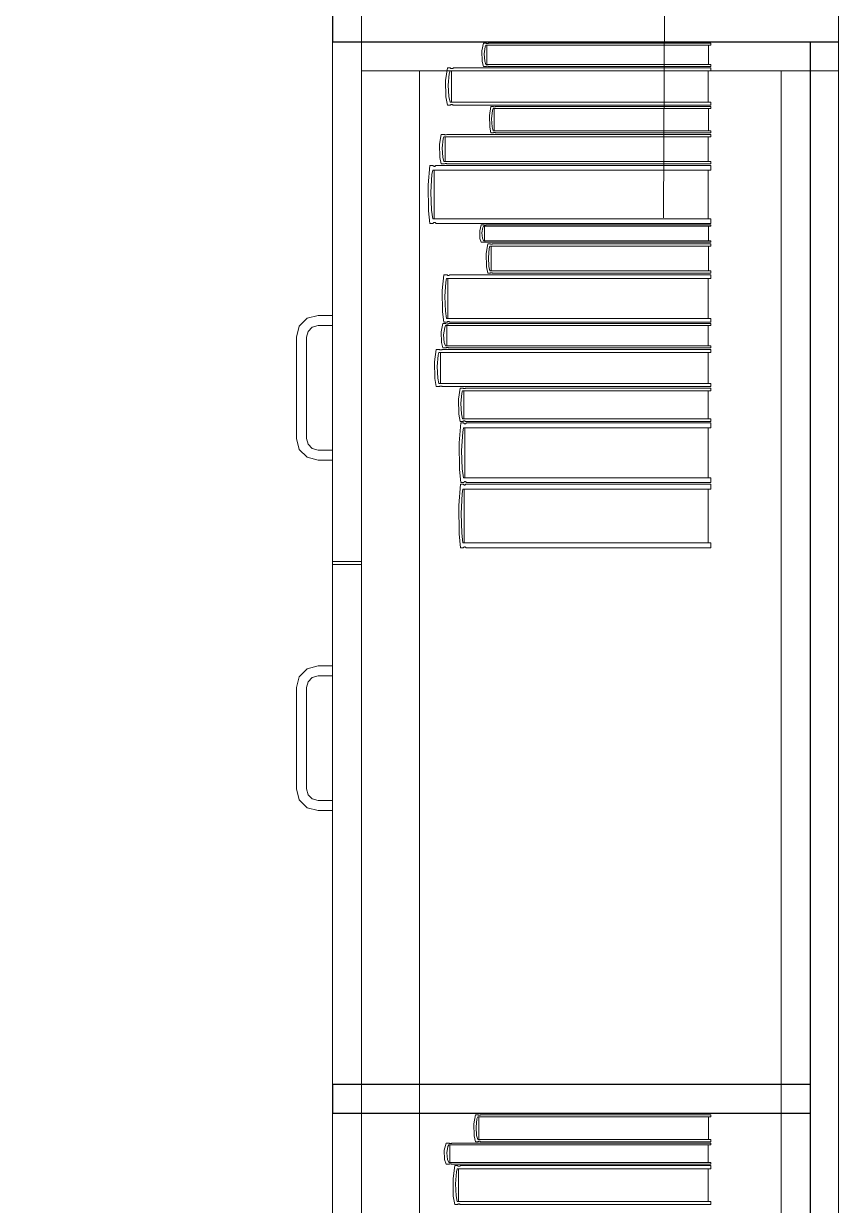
# Model space of a CAD drawing. Header units: inches. Extents: x -19 to 5698, y -728 to 92.
# Drawn here: x 211.557 to 212.123, y 12.138 to 12.954 of the extents above; entities that cross this region are included whole.
import ezdxf

# ---------------------------------------------------------------- set-up
doc = ezdxf.new("R2010")
doc.units = ezdxf.units.IN
doc.header["$MEASUREMENT"] = 0
doc.set_wipeout_variables(frame=1)
for name, pattern in [('HIDDEN', [0.375, 0.25, -0.125]), ('RAYITAS', [0.375, 0.25, -0.125]), ('Wipeout_Contour', [1, 0, -1])]:
    doc.linetypes.add(name, pattern=pattern)
for name, color, linetype, lineweight in [('00 conduct tomacorr', 120, 'HIDDEN', 30), ('T-TECHO-E', 150, 'Continuous', 20), ('TOMACORRIENTE', 22, 'RAYITAS', 9)]:
    doc.layers.add(name, color=color, linetype=linetype, lineweight=lineweight)
for name, color, linetype in [('02 _ ARQ _ ZON _ Espacio.3D', 7, 'Continuous'), ('Acabado - Muros', 7, 'Continuous'), ('Interior - Mobiliario', 7, 'Continuous')]:
    doc.layers.add(name, color=color, linetype=linetype)

# ---------------------------------------------------------------- blocks, each defined once
blk = doc.blocks.new('a')
at = {"layer": 'TOMACORRIENTE', "ltscale": 0.05}
h = blk.add_hatch(color=4, dxfattribs=at)
edge = h.paths.add_edge_path()
edge.add_arc((0, 0.0752), 0.02106, 0, 360)
at = {"layer": 'TOMACORRIENTE', "color": 4}
for p, q in [((-0.14553, 0.09625), (-0.0515, 0.09625)), ((-0.09851, 0.09625), (-0.09851, -0.09657)), ((0, 0.09625), (0, -0.09625)), ((0.06232, -0.09625), (0.06232, 0.09625))]:
    blk.add_line(p, q, dxfattribs=at)
blk.add_circle((0, 0.0752), 0.02106, dxfattribs=at)
blk = doc.blocks.new('CABLE 3FACE')
at = {"layer": 'T-TECHO-E', "rotation": 59.94170052614085}
blk.add_blockref('a', (0, 0), dxfattribs=at)

msp = doc.modelspace()

# ---------------------------------------------------------------- linework, layer by layer
at = {"layer": '02 _ ARQ _ ZON _ Espacio.3D', "color": 254, "linetype": 'Continuous', "lineweight": 0, "flags": 128}
msp.add_lwpolyline([(208.57002, 16.1), (208.07002, 16.1), (208.07005, 17.35), (205.07003, 17.35), (205.07003, 6.44999), (207.52276, 6.45028), (207.52276, 7.7), (207.75276, 7.7), (208.07002, 7.7), (208.07002, 8.1), (208.57002, 8.1), (208.57002, 7.2), (207.66614, 7.2), (207.66614, 6.45), (212.11981, 6.45001), (212.11981, 7.7005), (212.11981, 17.34979), (208.97001, 17.34979), (208.97001, 16.90009), (208.57002, 16.9)], close=True, dxfattribs=at)
at = {"layer": 'Interior - Mobiliario', "color": 175, "linetype": 'Continuous', "lineweight": 13}
for p, q in [((211.7906, 11.48184), (211.7906, 12.94184)), ((211.7906, 12.94184), (212.1006, 12.94184)), ((211.87403, 12.92826), (211.87383, 12.93547)), ((212.1006, 12.94184), (212.1006, 11.48184)), ((211.87489, 12.92472), (211.87403, 12.92826)), ((211.87534, 12.93339), (211.87573, 12.92843)), ((211.87573, 12.92843), (211.87646, 12.92601)), ((211.7906, 12.92184), (211.8306, 12.92184)), ((211.8306, 12.92184), (212.0806, 12.92184)), ((211.84873, 12.91517), (211.84995, 12.92372)), ((211.84995, 12.92372), (211.85193, 12.92372)), ((211.85123, 12.91973), (211.85047, 12.91186)), ((211.85177, 12.92167), (211.85123, 12.91973)), ((212.03194, 12.92167), (211.85177, 12.92167)), ((211.85193, 12.92372), (211.85208, 12.92359)), ((211.85208, 12.92359), (211.85231, 12.92344)), ((211.85231, 12.92344), (211.85257, 12.92334)), ((211.85257, 12.92334), (211.85283, 12.9233)), ((211.85268, 12.90012), (211.85268, 12.92167)), ((211.85283, 12.9233), (211.8531, 12.9233)), ((211.8531, 12.9233), (211.85337, 12.92336)), ((211.85337, 12.92336), (211.85362, 12.92347)), ((211.85362, 12.92347), (211.85384, 12.92362)), ((211.85384, 12.92362), (211.85395, 12.92372)), ((211.85395, 12.92372), (212.03194, 12.92372)), ((211.87659, 12.92472), (211.87489, 12.92472)), ((211.87646, 12.92601), (212.03194, 12.92601)), ((211.87668, 12.92479), (211.87659, 12.92472)), ((211.87688, 12.92488), (211.87668, 12.92479)), ((211.87709, 12.92495), (211.87688, 12.92488)), ((211.87732, 12.92499), (211.87709, 12.92495)), ((211.87755, 12.92499), (211.87732, 12.92499)), ((211.87778, 12.92496), (211.87755, 12.92499)), ((211.878, 12.9249), (211.87778, 12.92496)), ((211.8782, 12.92481), (211.878, 12.9249)), ((211.87833, 12.92472), (211.8782, 12.92481)), ((212.03194, 12.92472), (211.87833, 12.92472)), ((212.03012, 12.92167), (212.03012, 12.90012)), ((212.03194, 12.92601), (212.03194, 12.92472)), ((212.03194, 12.92372), (212.03194, 12.92167)), ((211.84896, 12.9037), (211.84873, 12.91517)), ((211.85047, 12.91186), (211.85094, 12.90396)), ((211.84995, 12.89807), (211.84896, 12.9037)), ((211.85094, 12.90396), (211.85177, 12.90012)), ((211.85193, 12.89807), (211.84995, 12.89807)), ((211.85177, 12.90012), (212.03194, 12.90012)), ((211.85203, 12.89817), (211.85193, 12.89807)), ((211.85226, 12.89833), (211.85203, 12.89817)), ((211.85251, 12.89843), (211.85226, 12.89833)), ((211.85277, 12.89849), (211.85251, 12.89843)), ((211.85304, 12.8985), (211.85277, 12.89849)), ((211.85331, 12.89845), (211.85304, 12.8985)), ((211.85356, 12.89835), (211.85331, 12.89845)), ((211.8538, 12.89821), (211.85356, 12.89835)), ((211.85395, 12.89807), (211.8538, 12.89821)), ((212.03194, 12.89807), (211.85395, 12.89807)), ((211.87897, 12.891), (211.87999, 12.89707)), ((211.87999, 12.89707), (211.88164, 12.89707)), ((211.88151, 12.89562), (211.88106, 12.89424)), ((212.03194, 12.89562), (211.88151, 12.89562)), ((211.88164, 12.89707), (211.88176, 12.89697)), ((211.88176, 12.89697), (211.88196, 12.89687)), ((211.88196, 12.89687), (211.88217, 12.8968)), ((211.88217, 12.8968), (211.88239, 12.89677)), ((211.88227, 12.88033), (211.88227, 12.89562)), ((211.88239, 12.89677), (211.88262, 12.89677)), ((211.88262, 12.89677), (211.88284, 12.89681)), ((211.88284, 12.89681), (211.88305, 12.89689)), ((211.88305, 12.89689), (211.88324, 12.897)), ((211.88324, 12.897), (211.88332, 12.89707)), ((211.88332, 12.89707), (212.03194, 12.89707)), ((212.03042, 12.89562), (212.03042, 12.88033)), ((212.03194, 12.90012), (212.03194, 12.89807)), ((212.03194, 12.89707), (212.03194, 12.89562)), ((211.87916, 12.88287), (211.87897, 12.891)), ((211.88106, 12.89424), (211.88042, 12.88866)), ((211.88042, 12.88866), (211.88081, 12.88306)), ((211.87999, 12.87888), (211.87916, 12.88287)), ((211.88164, 12.87888), (211.87999, 12.87888)), ((211.88081, 12.88306), (211.88151, 12.88033)), ((211.88151, 12.88033), (212.03194, 12.88033)), ((211.88172, 12.87895), (211.88164, 12.87888)), ((211.88191, 12.87906), (211.88172, 12.87895)), ((211.88212, 12.87914), (211.88191, 12.87906)), ((211.88234, 12.87918), (211.88212, 12.87914)), ((211.88257, 12.87918), (211.88234, 12.87918)), ((211.88279, 12.87915), (211.88257, 12.87918)), ((211.883, 12.87908), (211.88279, 12.87915)), ((211.8832, 12.87897), (211.883, 12.87908)), ((211.88332, 12.87888), (211.8832, 12.87897)), ((212.03194, 12.87888), (211.88332, 12.87888)), ((212.03194, 12.88033), (212.03194, 12.87888)), ((211.84445, 12.87106), (211.8457, 12.87788)), ((211.84468, 12.86191), (211.84445, 12.87106)), ((211.8457, 12.87788), (211.84772, 12.87788)), ((211.84701, 12.87469), (211.84623, 12.86842)), ((211.84756, 12.87624), (211.84701, 12.87469)), ((212.03194, 12.87624), (211.84756, 12.87624)), ((211.84772, 12.87788), (211.84788, 12.87777)), ((211.84788, 12.87777), (211.84812, 12.87765)), ((211.84812, 12.87765), (211.84838, 12.87757)), ((211.84838, 12.87757), (211.84865, 12.87754)), ((211.84849, 12.85906), (211.84849, 12.87624)), ((211.84865, 12.87754), (211.84892, 12.87754)), ((211.84892, 12.87754), (211.84919, 12.87759)), ((211.84919, 12.87759), (211.84945, 12.87767)), ((211.84945, 12.87767), (211.84968, 12.8778)), ((211.84968, 12.8778), (211.84979, 12.87788)), ((211.84979, 12.87788), (212.03194, 12.87788)), ((212.03008, 12.87624), (212.03008, 12.85906)), ((212.03194, 12.87788), (212.03194, 12.87624)), ((211.8457, 12.85743), (211.84468, 12.86191)), ((211.84623, 12.86842), (211.84671, 12.86213)), ((211.84671, 12.86213), (211.84756, 12.85906)), ((211.83663, 12.84307), (211.83793, 12.85643)), ((211.83793, 12.85643), (211.84004, 12.85643)), ((211.84004, 12.85643), (211.8402, 12.85621)), ((211.8402, 12.85621), (211.84045, 12.85598)), ((211.84045, 12.85598), (211.84072, 12.85583)), ((211.84072, 12.85583), (211.841, 12.85576)), ((211.841, 12.85576), (211.84129, 12.85577)), ((211.84129, 12.85577), (211.84157, 12.85586)), ((211.84157, 12.85586), (211.84183, 12.85603)), ((211.84183, 12.85603), (211.84208, 12.85627)), ((211.84208, 12.85627), (211.84219, 12.85643)), ((211.84219, 12.85643), (212.03194, 12.85643)), ((211.84772, 12.85743), (211.8457, 12.85743)), ((211.84756, 12.85906), (212.03194, 12.85906)), ((211.84783, 12.85751), (211.84772, 12.85743)), ((211.84806, 12.85763), (211.84783, 12.85751)), ((211.84832, 12.85772), (211.84806, 12.85763)), ((211.84859, 12.85776), (211.84832, 12.85772)), ((211.84886, 12.85777), (211.84859, 12.85776)), ((211.84913, 12.85773), (211.84886, 12.85777)), ((211.84939, 12.85765), (211.84913, 12.85773)), ((211.84963, 12.85754), (211.84939, 12.85765)), ((211.84979, 12.85743), (211.84963, 12.85754)), ((212.03194, 12.85743), (211.84979, 12.85743)), ((212.03194, 12.85906), (212.03194, 12.85743)), ((212.03194, 12.85643), (212.03194, 12.85322)), ((211.83929, 12.85019), (211.83848, 12.83791)), ((211.83987, 12.85322), (211.83929, 12.85019)), ((212.03194, 12.85322), (211.83987, 12.85322)), ((211.84084, 12.81958), (211.84084, 12.85322)), ((212.03, 12.85322), (212.03, 12.81958)), ((211.83687, 12.82516), (211.83663, 12.84307)), ((211.83848, 12.83791), (211.83898, 12.82558)), ((211.83793, 12.81637), (211.83687, 12.82516)), ((211.83898, 12.82558), (211.83987, 12.81958)), ((211.84004, 12.81637), (211.83793, 12.81637)), ((211.83987, 12.81958), (212.03194, 12.81958)), ((211.84015, 12.81653), (211.84004, 12.81637)), ((211.84039, 12.81677), (211.84015, 12.81653)), ((211.84066, 12.81694), (211.84039, 12.81677)), ((211.84094, 12.81703), (211.84066, 12.81694)), ((211.84122, 12.81704), (211.84094, 12.81703)), ((211.84151, 12.81697), (211.84122, 12.81704)), ((211.84178, 12.81682), (211.84151, 12.81697)), ((211.84203, 12.81659), (211.84178, 12.81682)), ((211.84219, 12.81637), (211.84203, 12.81659)), ((212.03194, 12.81637), (211.84219, 12.81637)), ((211.87225, 12.81136), (211.87331, 12.81537)), ((211.87331, 12.81537), (211.87504, 12.81537)), ((211.87443, 12.8135), (211.87377, 12.80981)), ((211.8749, 12.81441), (211.87443, 12.8135)), ((212.03194, 12.81441), (211.8749, 12.81441)), ((211.87504, 12.81537), (211.87517, 12.81531)), ((211.87517, 12.81531), (211.87537, 12.81524)), ((211.87537, 12.81524), (211.87559, 12.81519)), ((211.87559, 12.81519), (211.87582, 12.81517)), ((211.87569, 12.8043), (211.87569, 12.81441)), ((211.87582, 12.81517), (211.87606, 12.81518)), ((211.87606, 12.81518), (211.87629, 12.8152)), ((211.87629, 12.8152), (211.87651, 12.81525)), ((211.87651, 12.81525), (211.87671, 12.81533)), ((211.87671, 12.81533), (211.87679, 12.81537)), ((211.87679, 12.81537), (212.03194, 12.81537)), ((212.03035, 12.81441), (212.03035, 12.8043)), ((212.03194, 12.81958), (212.03194, 12.81637)), ((212.03194, 12.81537), (212.03194, 12.81441)), ((211.87244, 12.80598), (211.87225, 12.81136)), ((211.87331, 12.80334), (211.87244, 12.80598)), ((211.87377, 12.80981), (211.87417, 12.8061)), ((211.87417, 12.8061), (211.8749, 12.8043)), ((211.87504, 12.80334), (211.87331, 12.80334)), ((211.8749, 12.8043), (212.03194, 12.8043)), ((211.87512, 12.80338), (211.87504, 12.80334)), ((211.87533, 12.80346), (211.87512, 12.80338)), ((211.87554, 12.80351), (211.87533, 12.80346)), ((211.87577, 12.80353), (211.87554, 12.80351)), ((211.87601, 12.80354), (211.87577, 12.80353)), ((211.87624, 12.80351), (211.87601, 12.80354)), ((211.87646, 12.80347), (211.87624, 12.80351)), ((211.87666, 12.8034), (211.87646, 12.80347)), ((211.87679, 12.80334), (211.87666, 12.8034)), ((212.03194, 12.80334), (211.87679, 12.80334)), ((211.87679, 12.79554), (211.87782, 12.80234)), ((211.87782, 12.80234), (211.8795, 12.80234)), ((211.87891, 12.79916), (211.87827, 12.79291)), ((211.87937, 12.80071), (211.87891, 12.79916)), ((212.03194, 12.80071), (211.87937, 12.80071)), ((211.8795, 12.80234), (211.87963, 12.80223)), ((211.87963, 12.80223), (211.87983, 12.80211)), ((211.87983, 12.80211), (211.88004, 12.80203)), ((211.88004, 12.80203), (211.88027, 12.80199)), ((211.88014, 12.78359), (211.88014, 12.80071)), ((211.88027, 12.80199), (211.88049, 12.802)), ((211.88049, 12.802), (211.88072, 12.80205)), ((211.88072, 12.80205), (211.88093, 12.80213)), ((211.88093, 12.80213), (211.88112, 12.80226)), ((211.88112, 12.80226), (211.88121, 12.80234)), ((211.88121, 12.80234), (212.03194, 12.80234)), ((212.0304, 12.80071), (212.0304, 12.78359)), ((212.03194, 12.8043), (212.03194, 12.80334)), ((212.03194, 12.80234), (212.03194, 12.80071)), ((211.87698, 12.78643), (211.87679, 12.79554)), ((211.87827, 12.79291), (211.87866, 12.78664)), ((211.84636, 12.77002), (211.8476, 12.78096)), ((211.8476, 12.78096), (211.8496, 12.78096)), ((211.8496, 12.78096), (211.84975, 12.78078)), ((211.84975, 12.78078), (211.84999, 12.78059)), ((211.84999, 12.78059), (211.85025, 12.78047)), ((211.85025, 12.78047), (211.85052, 12.78041)), ((211.85052, 12.78041), (211.85079, 12.78042)), ((211.85079, 12.78042), (211.85106, 12.78049)), ((211.85106, 12.78049), (211.85131, 12.78063)), ((211.85131, 12.78063), (211.85154, 12.78083)), ((211.85154, 12.78083), (211.85164, 12.78096)), ((211.85164, 12.78096), (212.03194, 12.78096)), ((211.87782, 12.78196), (211.87698, 12.78643)), ((211.8795, 12.78196), (211.87782, 12.78196)), ((211.87866, 12.78664), (211.87937, 12.78359)), ((211.87937, 12.78359), (212.03194, 12.78359)), ((211.87959, 12.78204), (211.8795, 12.78196)), ((211.87978, 12.78216), (211.87959, 12.78204)), ((211.87999, 12.78225), (211.87978, 12.78216)), ((211.88022, 12.78229), (211.87999, 12.78225)), ((211.88044, 12.7823), (211.88022, 12.78229)), ((211.88067, 12.78226), (211.88044, 12.7823)), ((211.88088, 12.78218), (211.88067, 12.78226)), ((211.88108, 12.78207), (211.88088, 12.78218)), ((211.88121, 12.78196), (211.88108, 12.78207)), ((212.03194, 12.78196), (211.88121, 12.78196)), ((212.03194, 12.78359), (212.03194, 12.78196)), ((212.03194, 12.78096), (212.03194, 12.77833)), ((211.84889, 12.77585), (211.84813, 12.76579)), ((211.84944, 12.77833), (211.84889, 12.77585)), ((212.03194, 12.77833), (211.84944, 12.77833)), ((211.85036, 12.75078), (211.85036, 12.77833)), ((212.0301, 12.77833), (212.0301, 12.75078)), ((211.84659, 12.75535), (211.84636, 12.77002)), ((211.84813, 12.76579), (211.84859, 12.75569)), ((211.84859, 12.75569), (211.84944, 12.75078)), ((211.74761, 12.74534), (211.7531, 12.75083)), ((211.7531, 12.75083), (211.7606, 12.75284)), ((211.7606, 12.75284), (211.7706, 12.75284)), ((211.7706, 12.75284), (211.7706, 12.74584)), ((211.8476, 12.74816), (211.84659, 12.75535)), ((211.8496, 12.74816), (211.8476, 12.74816)), ((211.84944, 12.75078), (212.03194, 12.75078)), ((211.8497, 12.74829), (211.8496, 12.74816)), ((211.84994, 12.74848), (211.8497, 12.74829)), ((211.85019, 12.74862), (211.84994, 12.74848)), ((211.85046, 12.7487), (211.85019, 12.74862)), ((211.85073, 12.74871), (211.85046, 12.7487)), ((211.851, 12.74865), (211.85073, 12.74871)), ((211.85125, 12.74852), (211.851, 12.74865)), ((211.85149, 12.74833), (211.85125, 12.74852)), ((211.85164, 12.74816), (211.85149, 12.74833)), ((212.03194, 12.74816), (211.85164, 12.74816)), ((212.03194, 12.75078), (212.03194, 12.74816)), ((211.7456, 12.73784), (211.74761, 12.74534)), ((211.75367, 12.74184), (211.7526, 12.73784)), ((211.7566, 12.74477), (211.75367, 12.74184)), ((211.7606, 12.74584), (211.7566, 12.74477)), ((211.7706, 12.74584), (211.7606, 12.74584)), ((211.84554, 12.74157), (211.84678, 12.74716)), ((211.84577, 12.73407), (211.84554, 12.74157)), ((211.84678, 12.74716), (211.8488, 12.74716)), ((211.84809, 12.74455), (211.84731, 12.73941)), ((211.84731, 12.73941), (211.84778, 12.73424)), ((211.84863, 12.74582), (211.84809, 12.74455)), ((212.03194, 12.74582), (211.84863, 12.74582)), ((211.8488, 12.74716), (211.84895, 12.74707)), ((211.84895, 12.74707), (211.84919, 12.74697)), ((211.84919, 12.74697), (211.84945, 12.74691)), ((211.84945, 12.74691), (211.84971, 12.74688)), ((211.84956, 12.73173), (211.84956, 12.74582)), ((211.84971, 12.74688), (211.84999, 12.74688)), ((211.84999, 12.74688), (211.85026, 12.74692)), ((211.85026, 12.74692), (211.85051, 12.74699)), ((211.85051, 12.74699), (211.85074, 12.74709)), ((211.85074, 12.74709), (211.85085, 12.74716)), ((211.85085, 12.74716), (212.03194, 12.74716)), ((212.03009, 12.74582), (212.03009, 12.73173)), ((212.03194, 12.74716), (212.03194, 12.74582)), ((211.7456, 12.66784), (211.7456, 12.73784)), ((211.7526, 12.73784), (211.7526, 12.66784)), ((211.84678, 12.73039), (211.84577, 12.73407)), ((211.84778, 12.73424), (211.84863, 12.73173)), ((211.84863, 12.73173), (212.03194, 12.73173)), ((212.03194, 12.73173), (212.03194, 12.73039)), ((211.84097, 12.72081), (211.84224, 12.72939)), ((211.84224, 12.72939), (211.8443, 12.72939)), ((211.84357, 12.72538), (211.84278, 12.71749)), ((211.84414, 12.72733), (211.84357, 12.72538)), ((212.03194, 12.72733), (211.84414, 12.72733)), ((211.8443, 12.72939), (211.84446, 12.72925)), ((211.84446, 12.72925), (211.8447, 12.72911)), ((211.8447, 12.72911), (211.84497, 12.72901)), ((211.84497, 12.72901), (211.84524, 12.72896)), ((211.84509, 12.70571), (211.84509, 12.72733)), ((211.84524, 12.72896), (211.84552, 12.72897)), ((211.84552, 12.72897), (211.8458, 12.72903)), ((211.8458, 12.72903), (211.84606, 12.72914)), ((211.84606, 12.72914), (211.8463, 12.72929)), ((211.8463, 12.72929), (211.8464, 12.72939)), ((211.8464, 12.72939), (212.03194, 12.72939)), ((211.8488, 12.73039), (211.84678, 12.73039)), ((211.8489, 12.73046), (211.8488, 12.73039)), ((211.84913, 12.73056), (211.8489, 12.73046)), ((211.84939, 12.73063), (211.84913, 12.73056)), ((211.84965, 12.73067), (211.84939, 12.73063)), ((211.84993, 12.73067), (211.84965, 12.73067)), ((211.8502, 12.73064), (211.84993, 12.73067)), ((211.85046, 12.73058), (211.8502, 12.73064)), ((211.85069, 12.73048), (211.85046, 12.73058)), ((211.85085, 12.73039), (211.85069, 12.73048)), ((212.03194, 12.73039), (211.85085, 12.73039)), ((212.03004, 12.72733), (212.03004, 12.70571)), ((212.03194, 12.72939), (212.03194, 12.72733)), ((211.8412, 12.7093), (211.84097, 12.72081)), ((211.84278, 12.71749), (211.84327, 12.70957)), ((211.84224, 12.70365), (211.8412, 12.7093)), ((211.84327, 12.70957), (211.84414, 12.70571)), ((211.8443, 12.70365), (211.84224, 12.70365)), ((211.84414, 12.70571), (212.03194, 12.70571)), ((211.84441, 12.70375), (211.8443, 12.70365)), ((211.84465, 12.70391), (211.84441, 12.70375)), ((211.84491, 12.70402), (211.84465, 12.70391)), ((211.84518, 12.70408), (211.84491, 12.70402)), ((211.84546, 12.70408), (211.84518, 12.70408)), ((211.84574, 12.70403), (211.84546, 12.70408)), ((211.846, 12.70394), (211.84574, 12.70403)), ((211.84625, 12.70379), (211.846, 12.70394)), ((211.8464, 12.70365), (211.84625, 12.70379)), ((212.03194, 12.70365), (211.8464, 12.70365)), ((211.85757, 12.69495), (211.85873, 12.70265)), ((211.85873, 12.70265), (211.86062, 12.70265)), ((211.85995, 12.69905), (211.85923, 12.69197)), ((211.86046, 12.7008), (211.85995, 12.69905)), ((212.03194, 12.7008), (211.86046, 12.7008)), ((211.86062, 12.70265), (211.86076, 12.70253)), ((211.86076, 12.70253), (211.86098, 12.7024)), ((211.86098, 12.7024), (211.86122, 12.70231)), ((211.86122, 12.70231), (211.86148, 12.70227)), ((211.86133, 12.68141), (211.86133, 12.7008)), ((211.86148, 12.70227), (211.86173, 12.70227)), ((211.86173, 12.70227), (211.86198, 12.70232)), ((211.86198, 12.70232), (211.86222, 12.70242)), ((211.86222, 12.70242), (211.86244, 12.70256)), ((211.86244, 12.70256), (211.86253, 12.70265)), ((211.86253, 12.70265), (212.03194, 12.70265)), ((212.03021, 12.7008), (212.03021, 12.68141)), ((212.03194, 12.70571), (212.03194, 12.70365)), ((212.03194, 12.70265), (212.03194, 12.7008)), ((211.85779, 12.68462), (211.85757, 12.69495)), ((211.85923, 12.69197), (211.85967, 12.68486)), ((211.85873, 12.67956), (211.85779, 12.68462)), ((211.85967, 12.68486), (211.86046, 12.68141)), ((211.85816, 12.66483), (211.85932, 12.67856)), ((211.86062, 12.67956), (211.85873, 12.67956)), ((211.85932, 12.67856), (211.8612, 12.67856)), ((211.86046, 12.68141), (212.03194, 12.68141)), ((211.86105, 12.67527), (211.86054, 12.67214)), ((211.86071, 12.67965), (211.86062, 12.67956)), ((211.86093, 12.67979), (211.86071, 12.67965)), ((211.86117, 12.67989), (211.86093, 12.67979)), ((212.03194, 12.67527), (211.86105, 12.67527)), ((211.86142, 12.67994), (211.86117, 12.67989)), ((211.8612, 12.67856), (211.86134, 12.67834)), ((211.86134, 12.67834), (211.86156, 12.6781)), ((211.86167, 12.67994), (211.86142, 12.67994)), ((211.86156, 12.6781), (211.8618, 12.67795)), ((211.86193, 12.6799), (211.86167, 12.67994)), ((211.8618, 12.67795), (211.86205, 12.67787)), ((211.86191, 12.64069), (211.86191, 12.67527)), ((211.86217, 12.67981), (211.86193, 12.6799)), ((211.86205, 12.67787), (211.86231, 12.67788)), ((211.86239, 12.67968), (211.86217, 12.67981)), ((211.86231, 12.67788), (211.86256, 12.67797)), ((211.86253, 12.67956), (211.86239, 12.67968)), ((212.03194, 12.67956), (211.86253, 12.67956)), ((211.86256, 12.67797), (211.8628, 12.67815)), ((211.8628, 12.67815), (211.86301, 12.6784)), ((211.86301, 12.6784), (211.86311, 12.67856)), ((211.86311, 12.67856), (212.03194, 12.67856)), ((212.03021, 12.67527), (212.03021, 12.64069)), ((212.03194, 12.68141), (212.03194, 12.67956)), ((212.03194, 12.67856), (212.03194, 12.67527)), ((211.74761, 12.66034), (211.7456, 12.66784)), ((211.7526, 12.66784), (211.75367, 12.66384)), ((211.86054, 12.67214), (211.85981, 12.65953)), ((211.7531, 12.65485), (211.74761, 12.66034)), ((211.75367, 12.66384), (211.7566, 12.66091)), ((211.7566, 12.66091), (211.7606, 12.65984)), ((211.7606, 12.65984), (211.7706, 12.65984)), ((211.7706, 12.65984), (211.7706, 12.65284)), ((211.85838, 12.64643), (211.85816, 12.66483)), ((211.85981, 12.65953), (211.86025, 12.64686)), ((211.7606, 12.65284), (211.7531, 12.65485)), ((211.7706, 12.65284), (211.7606, 12.65284)), ((211.85932, 12.6374), (211.85838, 12.64643)), ((211.86025, 12.64686), (211.86105, 12.64069)), ((211.85781, 12.62167), (211.85897, 12.6364)), ((211.85897, 12.6364), (211.86085, 12.6364)), ((211.8612, 12.6374), (211.85932, 12.6374)), ((211.86085, 12.6364), (211.861, 12.63616)), ((211.861, 12.63616), (211.86122, 12.63591)), ((211.86105, 12.64069), (212.03194, 12.64069)), ((211.86129, 12.63756), (211.8612, 12.6374)), ((211.86122, 12.63591), (211.86146, 12.63574)), ((211.86151, 12.63781), (211.86129, 12.63756)), ((211.86146, 12.63574), (211.86171, 12.63566)), ((211.86175, 12.63799), (211.86151, 12.63781)), ((211.86171, 12.63566), (211.86197, 12.63567)), ((211.862, 12.63808), (211.86175, 12.63799)), ((211.86197, 12.63567), (211.86222, 12.63577)), ((211.86225, 12.63809), (211.862, 12.63808)), ((211.86222, 12.63577), (211.86246, 12.63596)), ((211.8625, 12.63801), (211.86225, 12.63809)), ((211.86246, 12.63596), (211.86267, 12.63623)), ((211.86274, 12.63786), (211.8625, 12.63801)), ((211.86267, 12.63623), (211.86277, 12.6364)), ((211.86297, 12.63762), (211.86274, 12.63786)), ((211.86277, 12.6364), (212.03194, 12.6364)), ((211.86311, 12.6374), (211.86297, 12.63762)), ((212.03194, 12.6374), (211.86311, 12.6374)), ((212.03194, 12.64069), (212.03194, 12.6374)), ((212.03194, 12.6364), (212.03194, 12.63287)), ((211.86019, 12.62951), (211.85947, 12.61597)), ((211.8607, 12.63287), (211.86019, 12.62951)), ((212.03194, 12.63287), (211.8607, 12.63287)), ((211.86157, 12.59575), (211.86157, 12.63287)), ((212.03021, 12.63287), (212.03021, 12.59575)), ((211.85803, 12.60191), (211.85781, 12.62167)), ((211.85947, 12.61597), (211.85991, 12.60237)), ((211.85897, 12.59222), (211.85803, 12.60191)), ((211.85991, 12.60237), (211.8607, 12.59575)), ((211.8607, 12.59575), (212.03194, 12.59575)), ((211.86095, 12.59239), (211.86085, 12.59222)), ((211.86117, 12.59266), (211.86095, 12.59239)), ((211.86141, 12.59284), (211.86117, 12.59266)), ((211.86166, 12.59294), (211.86141, 12.59284)), ((211.86191, 12.59296), (211.86166, 12.59294)), ((211.86216, 12.59287), (211.86191, 12.59296)), ((211.8624, 12.59271), (211.86216, 12.59287)), ((211.86263, 12.59245), (211.8624, 12.59271)), ((211.86277, 12.59222), (211.86263, 12.59245)), ((212.03194, 12.59575), (212.03194, 12.59222)), ((211.86085, 12.59222), (211.85897, 12.59222)), ((212.03194, 12.59222), (211.86277, 12.59222)), ((211.7706, 12.58284), (211.7906, 12.58284)), ((211.7706, 12.58084), (211.7906, 12.58084)), ((211.7606, 12.51084), (211.7531, 12.50883)), ((211.7706, 12.51084), (211.7606, 12.51084)), ((211.7706, 12.50384), (211.7706, 12.51084)), ((211.74761, 12.50334), (211.7456, 12.49584)), ((211.7531, 12.50883), (211.74761, 12.50334)), ((211.75367, 12.49984), (211.7566, 12.50277)), ((211.7566, 12.50277), (211.7606, 12.50384)), ((211.7606, 12.50384), (211.7706, 12.50384)), ((211.7456, 12.49584), (211.7456, 12.42584)), ((211.7526, 12.49584), (211.75367, 12.49984)), ((211.7526, 12.42584), (211.7526, 12.49584)), ((211.7456, 12.42584), (211.74761, 12.41834)), ((211.75367, 12.42184), (211.7526, 12.42584)), ((211.7566, 12.41891), (211.75367, 12.42184)), ((211.74761, 12.41834), (211.7531, 12.41285)), ((211.7531, 12.41285), (211.7606, 12.41084)), ((211.7606, 12.41784), (211.7566, 12.41891)), ((211.7706, 12.41784), (211.7606, 12.41784)), ((211.7706, 12.41084), (211.7706, 12.41784)), ((211.7606, 12.41084), (211.7706, 12.41084)), ((211.86837, 12.18628), (211.86817, 12.19462)), ((211.86926, 12.18219), (211.86837, 12.18628)), ((211.86972, 12.19222), (211.87014, 12.18648)), ((211.87014, 12.18648), (211.87088, 12.18368)), ((211.84778, 12.17635), (211.84901, 12.18119)), ((211.84801, 12.16986), (211.84778, 12.17635)), ((211.84901, 12.18119), (211.851, 12.18119)), ((211.8503, 12.17893), (211.84953, 12.17448)), ((211.85084, 12.18003), (211.8503, 12.17893)), ((212.03194, 12.18003), (211.85084, 12.18003)), ((211.851, 12.18119), (211.85115, 12.18112)), ((211.85115, 12.18112), (211.85138, 12.18103)), ((211.85138, 12.18103), (211.85164, 12.18098)), ((211.85164, 12.18098), (211.85191, 12.18095)), ((211.85175, 12.16784), (211.85175, 12.18003)), ((211.85191, 12.18095), (211.85218, 12.18095)), ((211.85218, 12.18095), (211.85244, 12.18099)), ((211.85244, 12.18099), (211.85269, 12.18105)), ((211.85269, 12.18105), (211.85292, 12.18114)), ((211.85292, 12.18114), (211.85302, 12.18119)), ((211.85302, 12.18119), (212.03194, 12.18119)), ((211.87103, 12.18219), (211.86926, 12.18219)), ((211.87088, 12.18368), (212.03194, 12.18368)), ((211.87112, 12.18227), (211.87103, 12.18219)), ((211.87132, 12.18238), (211.87112, 12.18227)), ((211.87155, 12.18246), (211.87132, 12.18238)), ((211.87178, 12.1825), (211.87155, 12.18246)), ((211.87202, 12.1825), (211.87178, 12.1825)), ((211.87226, 12.18247), (211.87202, 12.1825)), ((211.87248, 12.1824), (211.87226, 12.18247)), ((211.87269, 12.18229), (211.87248, 12.1824)), ((211.87283, 12.18219), (211.87269, 12.18229)), ((212.03194, 12.18219), (211.87283, 12.18219)), ((212.03011, 12.18003), (212.03011, 12.16784)), ((212.03194, 12.18368), (212.03194, 12.18219)), ((212.03194, 12.18119), (212.03194, 12.18003)), ((211.84901, 12.16667), (211.84801, 12.16986)), ((211.84953, 12.17448), (211.85, 12.17001)), ((211.85, 12.17001), (211.85084, 12.16784)), ((211.851, 12.16667), (211.84901, 12.16667)), ((211.85084, 12.16784), (212.03194, 12.16784)), ((211.8511, 12.16673), (211.851, 12.16667)), ((211.85133, 12.16682), (211.8511, 12.16673)), ((211.85158, 12.16688), (211.85133, 12.16682)), ((211.85185, 12.16691), (211.85158, 12.16688)), ((211.85212, 12.16692), (211.85185, 12.16691)), ((211.85238, 12.16689), (211.85212, 12.16692)), ((211.85264, 12.16683), (211.85238, 12.16689)), ((211.85287, 12.16675), (211.85264, 12.16683)), ((211.85302, 12.16667), (211.85287, 12.16675)), ((212.03194, 12.16667), (211.85302, 12.16667)), ((211.85383, 12.15669), (211.85502, 12.16567)), ((211.85502, 12.16567), (211.85694, 12.16567)), ((211.85626, 12.16148), (211.85553, 12.15322)), ((211.85679, 12.16352), (211.85626, 12.16148)), ((212.03194, 12.16352), (211.85679, 12.16352)), ((211.85694, 12.16567), (211.85709, 12.16553)), ((211.85709, 12.16553), (211.85732, 12.16538)), ((211.85732, 12.16538), (211.85756, 12.16527)), ((211.85756, 12.16527), (211.85782, 12.16522)), ((211.85767, 12.1409), (211.85767, 12.16352)), ((211.85767, 12.16352), (212.03017, 12.16352)), ((211.85782, 12.16522), (211.85808, 12.16523)), ((211.85808, 12.16523), (211.85834, 12.16529)), ((211.85834, 12.16529), (211.85858, 12.16541)), ((211.85858, 12.16541), (211.8588, 12.16557)), ((211.8588, 12.16557), (211.8589, 12.16567)), ((211.8589, 12.16567), (212.03194, 12.16567)), ((212.03017, 12.16352), (212.03017, 12.1409)), ((212.03194, 12.16784), (212.03194, 12.16667)), ((212.03194, 12.16567), (212.03194, 12.16352)), ((211.85405, 12.14465), (211.85383, 12.15669)), ((211.85553, 12.15322), (211.85598, 12.14493)), ((211.85502, 12.13875), (211.85405, 12.14465)), ((211.85598, 12.14493), (211.85679, 12.1409)), ((211.85694, 12.13875), (211.85502, 12.13875)), ((211.85679, 12.1409), (212.03194, 12.1409)), ((211.85704, 12.13885), (211.85694, 12.13875)), ((211.85726, 12.13901), (211.85704, 12.13885)), ((211.85751, 12.13913), (211.85726, 12.13901)), ((211.85776, 12.13919), (211.85751, 12.13913)), ((212.03017, 12.1409), (211.85767, 12.1409)), ((211.85802, 12.1392), (211.85776, 12.13919)), ((211.85828, 12.13915), (211.85802, 12.1392)), ((211.85853, 12.13904), (211.85828, 12.13915)), ((211.85876, 12.13889), (211.85853, 12.13904)), ((211.8589, 12.13875), (211.85876, 12.13889)), ((212.03194, 12.13875), (211.8589, 12.13875)), ((212.03194, 12.1409), (212.03194, 12.13875))]:
    msp.add_line(p, q, dxfattribs=at)

# ---------------------------------------------------------------- next in the draw order: wipeouts: each hides what was drawn before it
at = {"color": 254, "linetype": 'Wipeout_Contour', "lineweight": 0, "ltscale": 6540.39714}
msp.add_wipeout([(211.7706, 12.20184), (212.1006, 12.20184), (212.1006, 12.22184), (211.7706, 12.22184)], dxfattribs=at).dxf.layer = 'Interior - Mobiliario'

# ---------------------------------------------------------------- next in the draw order: linework, layer by layer
at = {"layer": 'Interior - Mobiliario', "color": 175, "linetype": 'Continuous', "lineweight": 13}
for p, q in [((211.7906, 11.50184), (211.7906, 12.92184)), ((211.8306, 12.92184), (211.8306, 11.50184)), ((212.0806, 11.50184), (212.0806, 12.92184)), ((211.7706, 12.22184), (211.7706, 12.58084)), ((211.7906, 12.22184), (211.7906, 12.58084)), ((211.7706, 12.20184), (211.7706, 12.22184)), ((211.7706, 12.22184), (212.1006, 12.22184)), ((211.7706, 12.20184), (211.7706, 12.22184)), ((211.7706, 12.22184), (211.7906, 12.22184)), ((212.1006, 12.22184), (212.1006, 12.20184)), ((212.1006, 12.20184), (211.7706, 12.20184)), ((211.7706, 12.20184), (211.7706, 11.84284)), ((211.7706, 12.20184), (211.7906, 12.20184)), ((211.7906, 12.20184), (211.7906, 11.84284)), ((211.86817, 12.19462), (211.86926, 12.20084)), ((211.86926, 12.20084), (211.87103, 12.20084)), ((211.87103, 12.20084), (211.87116, 12.20074)), ((211.87116, 12.20074), (211.87137, 12.20063)), ((211.87137, 12.20063), (211.8716, 12.20056)), ((211.87231, 12.20058), (211.87253, 12.20065)), ((211.87253, 12.20065), (211.87274, 12.20077)), ((211.87274, 12.20077), (211.87283, 12.20084)), ((211.87283, 12.20084), (212.03194, 12.20084)), ((212.03194, 12.20084), (212.03194, 12.19935)), ((211.8704, 12.19793), (211.86972, 12.19222)), ((211.87088, 12.19935), (211.8704, 12.19793)), ((212.03194, 12.19935), (211.87088, 12.19935)), ((211.8716, 12.20056), (211.87183, 12.20053)), ((211.8717, 12.18368), (211.8717, 12.19935)), ((211.87183, 12.20053), (211.87207, 12.20053)), ((211.87207, 12.20053), (211.87231, 12.20058)), ((212.03031, 12.19935), (212.03031, 12.18368))]:
    msp.add_line(p, q, dxfattribs=at)
at = {"layer": 'Interior - Mobiliario', "color": 175, "linetype": 'Continuous', "lineweight": 30}
for p, q in [((211.7706, 12.22184), (212.1006, 12.22184)), ((211.7706, 12.22184), (211.7706, 12.20184)), ((212.1006, 12.22184), (212.1006, 12.20184)), ((211.7706, 12.20184), (212.1006, 12.20184))]:
    msp.add_line(p, q, dxfattribs=at)

# ---------------------------------------------------------------- next in the draw order: wipeouts: each hides what was drawn before it
at = {"color": 254, "linetype": 'Wipeout_Contour', "lineweight": 0, "ltscale": 6541.097767}
msp.add_wipeout([(212.1006, 11.48184), (212.1206, 11.48184), (212.1206, 12.94184), (212.1006, 12.94184)], dxfattribs=at).dxf.layer = 'Interior - Mobiliario'

# ---------------------------------------------------------------- next in the draw order: linework, layer by layer
at = {"layer": 'Interior - Mobiliario', "color": 175, "linetype": 'Continuous', "lineweight": 30}
for p, q in [((212.1006, 12.94184), (212.1206, 12.94184)), ((212.1006, 12.94184), (212.1006, 11.48184)), ((212.1206, 12.94184), (212.1206, 11.48184))]:
    msp.add_line(p, q, dxfattribs=at)
at = {"layer": 'Interior - Mobiliario', "color": 175, "linetype": 'Continuous', "lineweight": 13}
for p, q in [((212.1006, 11.48184), (212.1006, 12.94184)), ((212.1006, 12.94184), (212.1206, 12.94184)), ((212.1206, 12.94184), (212.1206, 11.48184)), ((212.0806, 12.92184), (212.1206, 12.92184)), ((212.1206, 12.92184), (212.1206, 11.50184)), ((211.7706, 12.22184), (212.1006, 12.22184)), ((212.1006, 12.22184), (212.1006, 12.20184)), ((212.1006, 12.20184), (211.7706, 12.20184))]:
    msp.add_line(p, q, dxfattribs=at)

# ---------------------------------------------------------------- next in the draw order: wipeouts: each hides what was drawn before it
at = {"color": 254, "linetype": 'Wipeout_Contour', "lineweight": 0, "ltscale": 6540.459915}
msp.add_wipeout([(211.7706, 12.94184), (212.1206, 12.94184), (212.1206, 12.96184), (211.7706, 12.96184)], dxfattribs=at).dxf.layer = 'Interior - Mobiliario'

# ---------------------------------------------------------------- next in the draw order: linework, layer by layer
at = {"layer": 'Interior - Mobiliario', "color": 175, "linetype": 'Continuous', "lineweight": 30}
for p, q in [((211.7706, 12.96184), (211.7706, 12.94184)), ((212.1206, 12.96184), (212.1206, 12.94184)), ((211.7706, 12.94184), (212.1206, 12.94184))]:
    msp.add_line(p, q, dxfattribs=at)
at = {"layer": 'Interior - Mobiliario', "color": 175, "linetype": 'Continuous', "lineweight": 13}
for p, q in [((211.7706, 12.94184), (211.7706, 12.96184)), ((211.7706, 12.96184), (211.7706, 11.46184)), ((211.7906, 12.92184), (211.7906, 12.96184)), ((212.1206, 12.96184), (212.1206, 12.94184)), ((212.1206, 12.96184), (212.1206, 12.92184)), ((212.1206, 11.46184), (212.1206, 12.96184)), ((212.1206, 12.94184), (211.7706, 12.94184)), ((211.7706, 11.48184), (211.7706, 12.94184)), ((211.7706, 12.94184), (212.1206, 12.94184)), ((211.7706, 11.48184), (211.7706, 12.94184)), ((211.7706, 12.94184), (212.1006, 12.94184)), ((211.7706, 12.94184), (211.7706, 12.58284)), ((211.7706, 12.94184), (211.7906, 12.94184)), ((211.7906, 11.48184), (211.7906, 12.94184)), ((211.7906, 12.94184), (212.1006, 12.94184)), ((211.7906, 11.48184), (211.7906, 12.94184)), ((211.7906, 12.94184), (212.1006, 12.94184)), ((211.7906, 12.94184), (211.7906, 12.58284)), ((211.87383, 12.93547), (211.87489, 12.94084)), ((211.87489, 12.94084), (211.87659, 12.94084)), ((211.87599, 12.93833), (211.87534, 12.93339)), ((211.87646, 12.93955), (211.87599, 12.93833)), ((212.03194, 12.93955), (211.87646, 12.93955)), ((211.87659, 12.94084), (211.87672, 12.94075)), ((211.87672, 12.94075), (211.87693, 12.94066)), ((211.87693, 12.94066), (211.87714, 12.9406)), ((211.87714, 12.9406), (211.87737, 12.94057)), ((211.87724, 12.92601), (211.87724, 12.93955)), ((211.87737, 12.94057), (211.8776, 12.94057)), ((211.8776, 12.94057), (211.87783, 12.94061)), ((211.87783, 12.94061), (211.87805, 12.94068)), ((211.87805, 12.94068), (211.87825, 12.94078)), ((211.87825, 12.94078), (211.87833, 12.94084)), ((211.87833, 12.94084), (212.03194, 12.94084)), ((212.03037, 12.93955), (212.03037, 12.92601)), ((212.03194, 12.94084), (212.03194, 12.93955)), ((212.1006, 12.94184), (212.1006, 11.48184)), ((212.1006, 12.94184), (212.1006, 11.48184)), ((212.1006, 12.94184), (212.1006, 11.48184)), ((212.1206, 12.94184), (212.1206, 11.48184))]:
    msp.add_line(p, q, dxfattribs=at)

# ---------------------------------------------------------------- next in the draw order: wipeouts: each hides what was drawn before it
at = {"color": 254, "linetype": 'Wipeout_Contour', "lineweight": 0, "ltscale": 9811.560455}
msp.add_wipeout([(212.17003, 14.02487), (212.12003, 14.02487), (212.12003, 11.89137), (212.15303, 11.89137), (212.15303, 11.87487), (212.17003, 11.87487)], dxfattribs=at).dxf.layer = 'Acabado - Muros'

# ---------------------------------------------------------------- next in the draw order: linework, layer by layer
at = {"layer": 'Acabado - Muros', "color": 251, "linetype": 'Continuous', "lineweight": 13, "flags": 128}
msp.add_lwpolyline([(212.12003, 11.89137), (212.12003, 14.02487)], dxfattribs=at)

# ---------------------------------------------------------------- next in the draw order: block references
at = {"layer": '00 conduct tomacorr', "xscale": 1.47256122672843, "yscale": 1.47256122672843, "zscale": 1.47256122672843, "rotation": 299.7894777823319}
msp.add_blockref('CABLE 3FACE', (212.14503, 12.96184), dxfattribs=at)

doc.saveas('drawing.dxf')
